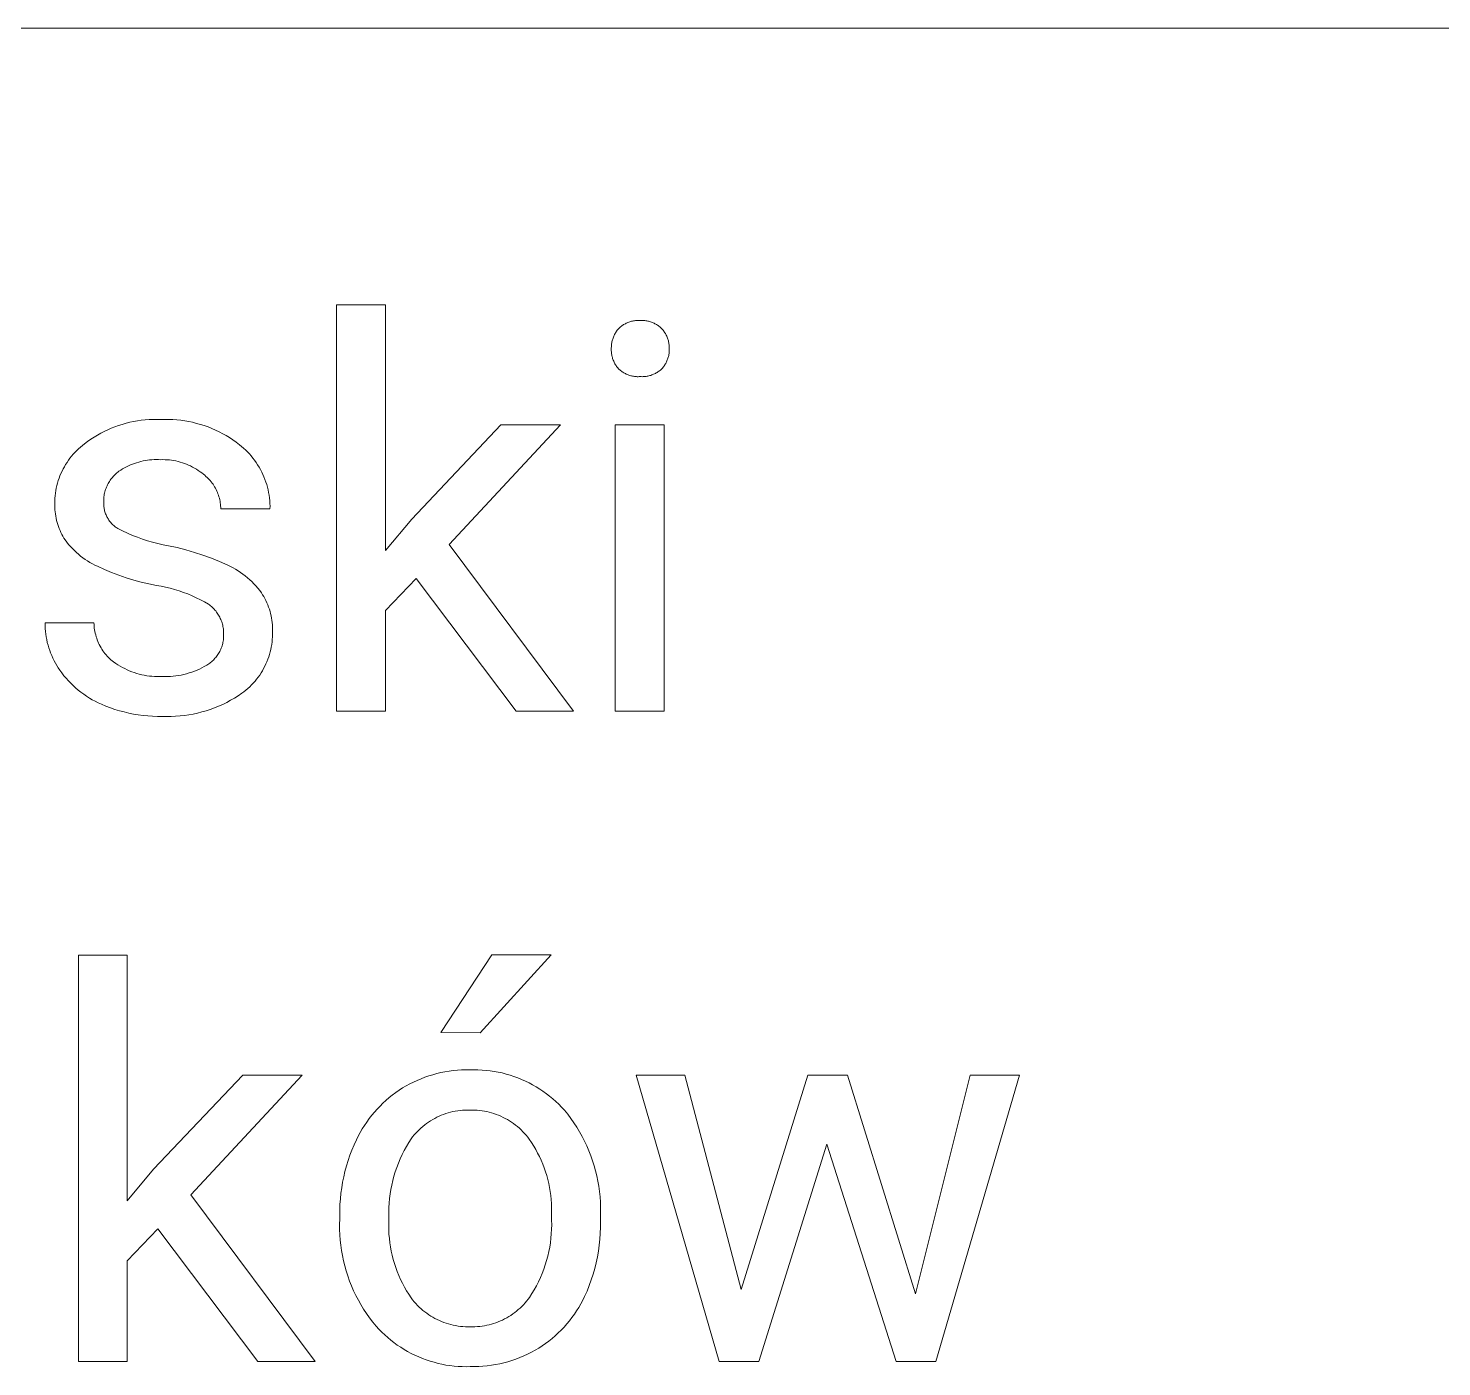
# Model space of a CAD drawing. Header units: millimetres. Extents: x -1246 to 2331, y -493 to 2006.
# Drawn here: x 1735.5 to 1859.8, y -210.7 to -93 of the extents above; entities that cross this region are included whole.
import ezdxf

# ---------------------------------------------------------------- set-up
doc = ezdxf.new("R2010")
doc.units = ezdxf.units.MM
doc.header["$MEASUREMENT"] = 0
doc.layers.add('Domyślny', color=7, linetype='Continuous', true_color=0x000000)

msp = doc.modelspace()

# ---------------------------------------------------------------- linework, layer by layer
at = {"layer": 'Domyślny', "color": 18, "lineweight": 15, "true_color": 0x000000}
for p, q in [((2327.49, -92.97), (979.01, -92.97)), ((1762.6, -153.02), (1762.6, -117.28)), ((1762.6, -117.28), (1766.9, -117.28)), ((1766.9, -117.28), (1766.9, -138.89)), ((1787.45, -119.34), (1787.51, -119.28)), ((1787.51, -119.28), (1787.57, -119.22)), ((1787.57, -119.22), (1787.64, -119.17)), ((1787.64, -119.17), (1787.7, -119.12)), ((1787.7, -119.12), (1787.77, -119.07)), ((1787.77, -119.07), (1787.84, -119.03)), ((1787.84, -119.03), (1787.92, -118.99)), ((1787.92, -118.99), (1787.99, -118.95)), ((1787.99, -118.95), (1788.07, -118.91)), ((1788.07, -118.91), (1788.14, -118.87)), ((1788.14, -118.87), (1788.22, -118.84)), ((1788.22, -118.84), (1788.3, -118.81)), ((1788.3, -118.81), (1788.38, -118.78)), ((1788.38, -118.78), (1788.46, -118.76)), ((1788.46, -118.76), (1788.54, -118.74)), ((1788.54, -118.74), (1788.62, -118.72)), ((1788.62, -118.72), (1788.7, -118.7)), ((1788.7, -118.7), (1788.79, -118.69)), ((1788.79, -118.69), (1788.87, -118.68)), ((1788.87, -118.68), (1788.95, -118.67)), ((1788.95, -118.67), (1789.04, -118.67)), ((1789.04, -118.67), (1789.12, -118.66)), ((1789.12, -118.66), (1789.21, -118.66)), ((1789.21, -118.66), (1789.29, -118.67)), ((1789.29, -118.67), (1789.38, -118.66)), ((1789.38, -118.66), (1789.46, -118.66)), ((1789.46, -118.66), (1789.54, -118.67)), ((1789.54, -118.67), (1789.63, -118.67)), ((1789.63, -118.67), (1789.71, -118.68)), ((1789.71, -118.68), (1789.79, -118.69)), ((1789.79, -118.69), (1789.88, -118.7)), ((1789.88, -118.7), (1789.96, -118.72)), ((1789.96, -118.72), (1790.04, -118.74)), ((1790.04, -118.74), (1790.12, -118.76)), ((1790.12, -118.76), (1790.2, -118.78)), ((1790.2, -118.78), (1790.28, -118.81)), ((1790.28, -118.81), (1790.36, -118.84)), ((1790.36, -118.84), (1790.44, -118.87)), ((1790.44, -118.87), (1790.52, -118.91)), ((1790.52, -118.91), (1790.59, -118.95)), ((1790.59, -118.95), (1790.66, -118.99)), ((1790.66, -118.99), (1790.74, -119.03)), ((1790.74, -119.03), (1790.81, -119.08)), ((1790.81, -119.08), (1790.88, -119.12)), ((1790.88, -119.12), (1790.94, -119.17)), ((1790.94, -119.17), (1791.01, -119.23)), ((1791.01, -119.23), (1791.07, -119.28)), ((1791.07, -119.28), (1791.14, -119.34)), ((1786.81, -120.55), (1786.83, -120.47)), ((1786.83, -120.47), (1786.85, -120.38)), ((1786.85, -120.38), (1786.88, -120.3)), ((1786.88, -120.3), (1786.91, -120.22)), ((1786.91, -120.22), (1786.94, -120.14)), ((1786.94, -120.14), (1786.97, -120.06)), ((1786.97, -120.06), (1787.01, -119.98)), ((1787.01, -119.98), (1787.04, -119.9)), ((1787.04, -119.9), (1787.09, -119.82)), ((1787.09, -119.82), (1787.13, -119.75)), ((1787.13, -119.75), (1787.18, -119.67)), ((1787.18, -119.67), (1787.22, -119.6)), ((1787.22, -119.6), (1787.28, -119.53)), ((1787.28, -119.53), (1787.33, -119.46)), ((1787.33, -119.46), (1787.39, -119.4)), ((1787.39, -119.4), (1787.45, -119.34)), ((1791.14, -119.34), (1791.2, -119.4)), ((1791.2, -119.4), (1791.25, -119.46)), ((1791.25, -119.46), (1791.31, -119.53)), ((1791.31, -119.53), (1791.36, -119.6)), ((1791.36, -119.6), (1791.41, -119.67)), ((1791.41, -119.67), (1791.46, -119.74)), ((1791.46, -119.74), (1791.51, -119.82)), ((1791.51, -119.82), (1791.55, -119.9)), ((1791.55, -119.9), (1791.59, -119.97)), ((1791.59, -119.97), (1791.63, -120.05)), ((1791.63, -120.05), (1791.66, -120.13)), ((1791.66, -120.13), (1791.69, -120.21)), ((1791.69, -120.21), (1791.72, -120.3)), ((1791.72, -120.3), (1791.75, -120.38)), ((1791.75, -120.38), (1791.77, -120.46)), ((1791.77, -120.46), (1791.79, -120.55)), ((1786.75, -121.07), (1786.76, -120.98)), ((1786.75, -121.16), (1786.75, -121.07)), ((1786.75, -121.24), (1786.75, -121.16)), ((1786.75, -121.33), (1786.75, -121.24)), ((1786.76, -121.42), (1786.75, -121.33)), ((1786.76, -120.9), (1786.77, -120.81)), ((1786.76, -120.98), (1786.76, -120.9)), ((1786.77, -121.5), (1786.76, -121.42)), ((1786.77, -120.81), (1786.78, -120.72)), ((1786.78, -121.59), (1786.77, -121.5)), ((1786.78, -120.72), (1786.79, -120.64)), ((1786.79, -121.68), (1786.78, -121.59)), ((1786.79, -120.64), (1786.81, -120.55)), ((1786.81, -121.76), (1786.79, -121.68)), ((1786.83, -121.85), (1786.81, -121.76)), ((1791.8, -121.74), (1791.78, -121.82)), ((1791.79, -120.55), (1791.81, -120.64)), ((1791.82, -121.66), (1791.8, -121.74)), ((1791.81, -120.64), (1791.82, -120.72)), ((1791.82, -120.72), (1791.84, -120.81)), ((1791.83, -121.57), (1791.82, -121.66)), ((1791.84, -121.49), (1791.83, -121.57)), ((1791.84, -120.81), (1791.84, -120.9)), ((1791.84, -120.9), (1791.85, -120.98)), ((1791.85, -121.41), (1791.84, -121.49)), ((1791.85, -120.98), (1791.85, -121.07)), ((1791.85, -121.07), (1791.85, -121.16)), ((1791.85, -121.16), (1791.85, -121.24)), ((1791.85, -121.24), (1791.85, -121.32)), ((1791.85, -121.32), (1791.85, -121.41)), ((1786.85, -121.93), (1786.83, -121.85)), ((1786.87, -122.01), (1786.85, -121.93)), ((1786.9, -122.09), (1786.87, -122.01)), ((1786.93, -122.17), (1786.9, -122.09)), ((1786.97, -122.25), (1786.93, -122.17)), ((1787, -122.33), (1786.97, -122.25)), ((1787.04, -122.41), (1787, -122.33)), ((1787.08, -122.49), (1787.04, -122.41)), ((1787.13, -122.56), (1787.08, -122.49)), ((1787.17, -122.63), (1787.13, -122.56)), ((1787.22, -122.71), (1787.17, -122.63)), ((1787.28, -122.78), (1787.22, -122.71)), ((1787.33, -122.84), (1787.28, -122.78)), ((1787.39, -122.91), (1787.33, -122.84)), ((1787.45, -122.97), (1787.39, -122.91)), ((1787.51, -123.02), (1787.45, -122.97)), ((1787.57, -123.07), (1787.51, -123.02)), ((1791.07, -123.03), (1791, -123.08)), ((1791.13, -122.97), (1791.07, -123.03)), ((1791.2, -122.91), (1791.13, -122.97)), ((1791.25, -122.85), (1791.2, -122.91)), ((1791.31, -122.78), (1791.25, -122.85)), ((1791.36, -122.72), (1791.31, -122.78)), ((1791.41, -122.65), (1791.36, -122.72)), ((1791.45, -122.58), (1791.41, -122.65)), ((1791.5, -122.51), (1791.45, -122.58)), ((1791.54, -122.44), (1791.5, -122.51)), ((1791.58, -122.36), (1791.54, -122.44)), ((1791.61, -122.29), (1791.58, -122.36)), ((1791.65, -122.21), (1791.61, -122.29)), ((1791.68, -122.14), (1791.65, -122.21)), ((1791.71, -122.06), (1791.68, -122.14)), ((1791.74, -121.98), (1791.71, -122.06)), ((1791.76, -121.9), (1791.74, -121.98)), ((1791.78, -121.82), (1791.76, -121.9)), ((1787.64, -123.12), (1787.57, -123.07)), ((1787.71, -123.17), (1787.64, -123.12)), ((1787.78, -123.22), (1787.71, -123.17)), ((1787.85, -123.26), (1787.78, -123.22)), ((1787.92, -123.3), (1787.85, -123.26)), ((1788, -123.34), (1787.92, -123.3)), ((1788.07, -123.38), (1788, -123.34)), ((1788.15, -123.41), (1788.07, -123.38)), ((1788.23, -123.44), (1788.15, -123.41)), ((1788.3, -123.47), (1788.23, -123.44)), ((1788.38, -123.5), (1788.3, -123.47)), ((1788.46, -123.52), (1788.38, -123.5)), ((1788.54, -123.54), (1788.46, -123.52)), ((1788.63, -123.56), (1788.54, -123.54)), ((1788.71, -123.57), (1788.63, -123.56)), ((1788.79, -123.59), (1788.71, -123.57)), ((1788.87, -123.6), (1788.79, -123.59)), ((1788.96, -123.6), (1788.87, -123.6)), ((1789.04, -123.61), (1788.96, -123.6)), ((1789.12, -123.61), (1789.04, -123.61)), ((1789.21, -123.6), (1789.12, -123.61)), ((1789.29, -123.6), (1789.21, -123.6)), ((1789.38, -123.6), (1789.29, -123.6)), ((1789.46, -123.61), (1789.38, -123.6)), ((1789.55, -123.6), (1789.46, -123.61)), ((1789.64, -123.6), (1789.55, -123.6)), ((1789.73, -123.59), (1789.64, -123.6)), ((1789.81, -123.58), (1789.73, -123.59)), ((1789.9, -123.57), (1789.81, -123.58)), ((1789.98, -123.55), (1789.9, -123.57)), ((1790.07, -123.53), (1789.98, -123.55)), ((1790.15, -123.51), (1790.07, -123.53)), ((1790.24, -123.49), (1790.15, -123.51)), ((1790.32, -123.46), (1790.24, -123.49)), ((1790.4, -123.43), (1790.32, -123.46)), ((1790.48, -123.39), (1790.4, -123.43)), ((1790.56, -123.36), (1790.48, -123.39)), ((1790.64, -123.32), (1790.56, -123.36)), ((1790.71, -123.27), (1790.64, -123.32)), ((1790.79, -123.23), (1790.71, -123.27)), ((1790.86, -123.18), (1790.79, -123.23)), ((1790.93, -123.13), (1790.86, -123.18)), ((1791, -123.08), (1790.93, -123.13)), ((1743.11, -128.02), (1743.43, -127.9)), ((1743.43, -127.9), (1743.76, -127.8)), ((1743.76, -127.8), (1744.09, -127.7)), ((1744.09, -127.7), (1744.42, -127.62)), ((1744.42, -127.62), (1744.75, -127.55)), ((1744.75, -127.55), (1745.09, -127.49)), ((1745.09, -127.49), (1745.43, -127.44)), ((1745.43, -127.44), (1745.77, -127.41)), ((1745.77, -127.41), (1746.11, -127.38)), ((1746.11, -127.38), (1746.45, -127.36)), ((1746.45, -127.36), (1746.79, -127.36)), ((1746.79, -127.36), (1747.13, -127.37)), ((1747.13, -127.37), (1747.49, -127.36)), ((1747.49, -127.36), (1747.84, -127.36)), ((1747.84, -127.36), (1748.19, -127.38)), ((1748.19, -127.38), (1748.55, -127.4)), ((1748.55, -127.4), (1748.9, -127.44)), ((1748.9, -127.44), (1749.25, -127.49)), ((1749.25, -127.49), (1749.6, -127.55)), ((1749.6, -127.55), (1749.94, -127.62)), ((1749.94, -127.62), (1750.29, -127.71)), ((1750.29, -127.71), (1750.63, -127.8)), ((1750.63, -127.8), (1750.97, -127.91)), ((1750.97, -127.91), (1751.3, -128.03)), ((1769.22, -136.13), (1777.05, -127.83)), ((1782.28, -127.83), (1772.49, -138.35)), ((1777.05, -127.83), (1782.28, -127.83)), ((1787.11, -153.01), (1787.11, -127.84)), ((1787.11, -127.84), (1791.41, -127.84)), ((1791.41, -127.84), (1791.41, -153.01)), ((1740.71, -129.31), (1740.99, -129.11)), ((1740.99, -129.11), (1741.28, -128.93)), ((1741.28, -128.93), (1741.57, -128.75)), ((1741.57, -128.75), (1741.87, -128.58)), ((1741.87, -128.58), (1742.17, -128.43)), ((1742.17, -128.43), (1742.48, -128.28)), ((1742.48, -128.28), (1742.79, -128.14)), ((1742.79, -128.14), (1743.11, -128.02)), ((1751.3, -128.03), (1751.63, -128.16)), ((1751.63, -128.16), (1751.95, -128.3)), ((1751.95, -128.3), (1752.27, -128.45)), ((1752.27, -128.45), (1752.59, -128.62)), ((1752.59, -128.62), (1752.89, -128.79)), ((1752.89, -128.79), (1753.2, -128.97)), ((1753.2, -128.97), (1753.49, -129.17)), ((1753.49, -129.17), (1753.78, -129.37)), ((1739.3, -130.6), (1739.45, -130.43)), ((1739.45, -130.43), (1739.6, -130.26)), ((1739.6, -130.26), (1739.76, -130.1)), ((1739.76, -130.1), (1739.92, -129.94)), ((1739.92, -129.94), (1740.09, -129.8)), ((1740.09, -129.8), (1740.26, -129.65)), ((1740.26, -129.65), (1740.44, -129.51)), ((1740.44, -129.51), (1740.71, -129.31)), ((1753.78, -129.37), (1754.06, -129.59)), ((1754.06, -129.59), (1754.25, -129.74)), ((1754.25, -129.74), (1754.43, -129.89)), ((1754.43, -129.89), (1754.61, -130.06)), ((1754.61, -130.06), (1754.78, -130.23)), ((1754.78, -130.23), (1754.94, -130.4)), ((1754.94, -130.4), (1755.1, -130.58)), ((1738.46, -131.92), (1738.56, -131.72)), ((1738.56, -131.72), (1738.67, -131.52)), ((1738.67, -131.52), (1738.78, -131.33)), ((1738.78, -131.33), (1738.9, -131.14)), ((1738.9, -131.14), (1739.03, -130.95)), ((1739.03, -130.95), (1739.16, -130.77)), ((1739.16, -130.77), (1739.3, -130.6)), ((1743.79, -131.72), (1743.62, -131.82)), ((1743.96, -131.62), (1743.79, -131.72)), ((1744.13, -131.53), (1743.96, -131.62)), ((1744.3, -131.45), (1744.13, -131.53)), ((1744.48, -131.37), (1744.3, -131.45)), ((1744.66, -131.29), (1744.48, -131.37)), ((1744.84, -131.23), (1744.66, -131.29)), ((1745.02, -131.17), (1744.84, -131.23)), ((1745.21, -131.11), (1745.02, -131.17)), ((1745.4, -131.06), (1745.21, -131.11)), ((1745.59, -131.02), (1745.4, -131.06)), ((1745.78, -130.98), (1745.59, -131.02)), ((1745.97, -130.95), (1745.78, -130.98)), ((1746.16, -130.93), (1745.97, -130.95)), ((1746.36, -130.91), (1746.16, -130.93)), ((1746.55, -130.9), (1746.36, -130.91)), ((1746.74, -130.9), (1746.55, -130.9)), ((1746.94, -130.9), (1746.74, -130.9)), ((1747.13, -130.91), (1746.94, -130.9)), ((1747.33, -130.9), (1747.13, -130.91)), ((1747.52, -130.91), (1747.33, -130.9)), ((1747.71, -130.92), (1747.52, -130.91)), ((1747.91, -130.93), (1747.71, -130.92)), ((1748.1, -130.96), (1747.91, -130.93)), ((1748.29, -130.99), (1748.1, -130.96)), ((1748.48, -131.02), (1748.29, -130.99)), ((1748.67, -131.07), (1748.48, -131.02)), ((1748.86, -131.12), (1748.67, -131.07)), ((1749.05, -131.17), (1748.86, -131.12)), ((1749.23, -131.24), (1749.05, -131.17)), ((1749.41, -131.31), (1749.23, -131.24)), ((1749.59, -131.38), (1749.41, -131.31)), ((1749.77, -131.46), (1749.59, -131.38)), ((1749.94, -131.55), (1749.77, -131.46)), ((1750.11, -131.64), (1749.94, -131.55)), ((1750.28, -131.74), (1750.11, -131.64)), ((1755.1, -130.58), (1755.25, -130.77)), ((1755.25, -130.77), (1755.39, -130.96)), ((1755.39, -130.96), (1755.53, -131.16)), ((1755.53, -131.16), (1755.66, -131.36)), ((1755.66, -131.36), (1755.79, -131.56)), ((1755.79, -131.56), (1755.91, -131.77)), ((1738.01, -133.19), (1738.07, -132.97)), ((1738.07, -132.97), (1738.13, -132.75)), ((1738.13, -132.75), (1738.2, -132.54)), ((1738.2, -132.54), (1738.28, -132.33)), ((1738.28, -132.33), (1738.37, -132.12)), ((1738.37, -132.12), (1738.46, -131.92)), ((1742.57, -132.91), (1742.52, -133.01)), ((1742.63, -132.82), (1742.57, -132.91)), ((1742.69, -132.72), (1742.63, -132.82)), ((1742.75, -132.63), (1742.69, -132.72)), ((1742.82, -132.55), (1742.75, -132.63)), ((1742.89, -132.46), (1742.82, -132.55)), ((1742.97, -132.38), (1742.89, -132.46)), ((1743.04, -132.3), (1742.97, -132.38)), ((1743.12, -132.22), (1743.04, -132.3)), ((1743.2, -132.14), (1743.12, -132.22)), ((1743.29, -132.07), (1743.2, -132.14)), ((1743.37, -132), (1743.29, -132.07)), ((1743.46, -131.93), (1743.37, -132)), ((1743.62, -131.82), (1743.46, -131.93)), ((1750.44, -131.85), (1750.28, -131.74)), ((1750.6, -131.96), (1750.44, -131.85)), ((1750.76, -132.07), (1750.6, -131.96)), ((1750.91, -132.19), (1750.76, -132.07)), ((1751.01, -132.28), (1750.91, -132.19)), ((1751.12, -132.37), (1751.01, -132.28)), ((1751.22, -132.46), (1751.12, -132.37)), ((1751.31, -132.55), (1751.22, -132.46)), ((1751.4, -132.65), (1751.31, -132.55)), ((1751.49, -132.75), (1751.4, -132.65)), ((1751.58, -132.86), (1751.49, -132.75)), ((1751.66, -132.96), (1751.58, -132.86)), ((1751.74, -133.07), (1751.66, -132.96)), ((1755.91, -131.77), (1756.02, -131.99)), ((1756.02, -131.99), (1756.12, -132.2)), ((1756.12, -132.2), (1756.22, -132.42)), ((1756.22, -132.42), (1756.3, -132.65)), ((1756.3, -132.65), (1756.38, -132.87)), ((1756.38, -132.87), (1756.46, -133.1)), ((1737.84, -134.3), (1737.86, -134.07)), ((1737.86, -134.07), (1737.89, -133.85)), ((1737.89, -133.85), (1737.92, -133.63)), ((1737.92, -133.63), (1737.96, -133.41)), ((1737.96, -133.41), (1738.01, -133.19)), ((1742.15, -134.17), (1742.14, -134.28)), ((1742.16, -134.06), (1742.15, -134.17)), ((1742.18, -133.95), (1742.16, -134.06)), ((1742.21, -133.84), (1742.18, -133.95)), ((1742.23, -133.73), (1742.21, -133.84)), ((1742.26, -133.62), (1742.23, -133.73)), ((1742.29, -133.52), (1742.26, -133.62)), ((1742.33, -133.41), (1742.29, -133.52)), ((1742.37, -133.31), (1742.33, -133.41)), ((1742.42, -133.21), (1742.37, -133.31)), ((1742.46, -133.11), (1742.42, -133.21)), ((1742.52, -133.01), (1742.46, -133.11)), ((1751.81, -133.19), (1751.74, -133.07)), ((1751.88, -133.3), (1751.81, -133.19)), ((1751.95, -133.42), (1751.88, -133.3)), ((1752.01, -133.54), (1751.95, -133.42)), ((1752.07, -133.66), (1752.01, -133.54)), ((1752.13, -133.79), (1752.07, -133.66)), ((1752.17, -133.91), (1752.13, -133.79)), ((1752.22, -134.04), (1752.17, -133.91)), ((1752.26, -134.17), (1752.22, -134.04)), ((1752.3, -134.3), (1752.26, -134.17)), ((1756.46, -133.1), (1756.52, -133.33)), ((1756.52, -133.33), (1756.58, -133.57)), ((1756.58, -133.57), (1756.62, -133.8)), ((1756.62, -133.8), (1756.67, -134.04)), ((1756.67, -134.04), (1756.7, -134.27)), ((1737.83, -134.52), (1737.84, -134.3)), ((1737.83, -134.74), (1737.83, -134.52)), ((1737.83, -134.93), (1737.83, -134.74)), ((1737.83, -135.12), (1737.83, -134.93)), ((1737.84, -135.31), (1737.83, -135.12)), ((1737.86, -135.5), (1737.84, -135.31)), ((1742.14, -134.28), (1742.13, -134.39)), ((1742.13, -134.39), (1742.13, -134.5)), ((1742.13, -134.5), (1742.13, -134.61)), ((1742.13, -134.61), (1742.13, -134.7)), ((1742.13, -134.7), (1742.13, -134.79)), ((1742.13, -134.79), (1742.13, -134.88)), ((1742.13, -134.88), (1742.13, -134.97)), ((1742.13, -134.97), (1742.14, -135.06)), ((1742.14, -135.06), (1742.16, -135.15)), ((1742.16, -135.15), (1742.17, -135.24)), ((1742.17, -135.24), (1742.19, -135.33)), ((1742.19, -135.33), (1742.21, -135.41)), ((1742.21, -135.41), (1742.24, -135.5)), ((1752.33, -134.43), (1752.3, -134.3)), ((1752.36, -134.56), (1752.33, -134.43)), ((1752.38, -134.69), (1752.36, -134.56)), ((1752.4, -134.83), (1752.38, -134.69)), ((1752.41, -134.96), (1752.4, -134.83)), ((1752.42, -135.1), (1752.41, -134.96)), ((1752.42, -135.23), (1752.42, -135.1)), ((1756.74, -135.23), (1752.42, -135.23)), ((1756.7, -134.27), (1756.72, -134.51)), ((1756.72, -134.51), (1756.74, -134.75)), ((1756.74, -134.75), (1756.75, -134.99)), ((1756.75, -134.99), (1756.74, -135.23)), ((1737.88, -135.68), (1737.86, -135.5)), ((1737.91, -135.87), (1737.88, -135.68)), ((1737.94, -136.06), (1737.91, -135.87)), ((1737.99, -136.24), (1737.94, -136.06)), ((1738.03, -136.42), (1737.99, -136.24)), ((1738.09, -136.6), (1738.03, -136.42)), ((1738.15, -136.78), (1738.09, -136.6)), ((1742.24, -135.5), (1742.26, -135.59)), ((1742.26, -135.59), (1742.29, -135.67)), ((1742.29, -135.67), (1742.33, -135.75)), ((1742.33, -135.75), (1742.36, -135.84)), ((1742.36, -135.84), (1742.4, -135.92)), ((1742.4, -135.92), (1742.45, -136)), ((1742.45, -136), (1742.49, -136.07)), ((1742.49, -136.07), (1742.54, -136.15)), ((1742.54, -136.15), (1742.59, -136.23)), ((1742.59, -136.23), (1742.64, -136.3)), ((1742.64, -136.3), (1742.7, -136.37)), ((1742.7, -136.37), (1742.75, -136.44)), ((1742.75, -136.44), (1742.81, -136.51)), ((1742.81, -136.51), (1742.87, -136.57)), ((1742.87, -136.57), (1742.94, -136.63)), ((1742.94, -136.63), (1743.01, -136.69)), ((1743.01, -136.69), (1743.07, -136.75)), ((1766.9, -138.89), (1769.22, -136.13)), ((1738.22, -136.96), (1738.15, -136.78)), ((1738.29, -137.13), (1738.22, -136.96)), ((1738.37, -137.3), (1738.29, -137.13)), ((1738.45, -137.47), (1738.37, -137.3)), ((1738.54, -137.64), (1738.45, -137.47)), ((1738.63, -137.8), (1738.54, -137.64)), ((1738.73, -137.96), (1738.63, -137.8)), ((1743.07, -136.75), (1743.14, -136.81)), ((1743.14, -136.81), (1743.22, -136.86)), ((1743.22, -136.86), (1743.29, -136.91)), ((1743.29, -136.91), (1743.37, -136.96)), ((1743.37, -136.96), (1743.79, -137.17)), ((1743.79, -137.17), (1744.21, -137.37)), ((1744.21, -137.37), (1744.65, -137.56)), ((1744.65, -137.56), (1745.09, -137.73)), ((1745.09, -137.73), (1745.53, -137.89)), ((1745.53, -137.89), (1745.98, -138.04)), ((1738.88, -138.16), (1738.73, -137.96)), ((1739.04, -138.35), (1738.88, -138.16)), ((1739.2, -138.53), (1739.04, -138.35)), ((1739.37, -138.71), (1739.2, -138.53)), ((1739.55, -138.89), (1739.37, -138.71)), ((1739.73, -139.06), (1739.55, -138.89)), ((1739.91, -139.22), (1739.73, -139.06)), ((1745.98, -138.04), (1746.43, -138.17)), ((1746.43, -138.17), (1746.89, -138.28)), ((1746.89, -138.28), (1747.35, -138.39)), ((1747.35, -138.39), (1747.81, -138.47)), ((1747.81, -138.47), (1748.58, -138.64)), ((1748.58, -138.64), (1749.34, -138.84)), ((1749.34, -138.84), (1750.1, -139.06)), ((1750.1, -139.06), (1750.85, -139.3)), ((1772.49, -138.35), (1783.43, -153.02)), ((1740.1, -139.38), (1739.91, -139.22)), ((1740.3, -139.53), (1740.1, -139.38)), ((1740.5, -139.67), (1740.3, -139.53)), ((1740.7, -139.81), (1740.5, -139.67)), ((1740.91, -139.94), (1740.7, -139.81)), ((1741.13, -140.06), (1740.91, -139.94)), ((1741.35, -140.17), (1741.13, -140.06)), ((1741.57, -140.28), (1741.35, -140.17)), ((1742.19, -140.56), (1741.57, -140.28)), ((1750.85, -139.3), (1751.59, -139.57)), ((1751.59, -139.57), (1752.32, -139.87)), ((1752.32, -139.87), (1753.04, -140.19)), ((1753.04, -140.19), (1753.27, -140.3)), ((1753.27, -140.3), (1753.5, -140.42)), ((1753.5, -140.42), (1753.72, -140.54)), ((1742.82, -140.83), (1742.19, -140.56)), ((1743.46, -141.07), (1742.82, -140.83)), ((1744.11, -141.29), (1743.46, -141.07)), ((1744.77, -141.49), (1744.11, -141.29)), ((1745.43, -141.67), (1744.77, -141.49)), ((1746.09, -141.83), (1745.43, -141.67)), ((1753.72, -140.54), (1753.94, -140.68)), ((1753.94, -140.68), (1754.16, -140.82)), ((1754.16, -140.82), (1754.37, -140.97)), ((1754.37, -140.97), (1754.57, -141.12)), ((1754.57, -141.12), (1754.77, -141.29)), ((1754.77, -141.29), (1754.97, -141.46)), ((1754.97, -141.46), (1755.15, -141.63)), ((1755.15, -141.63), (1755.34, -141.82)), ((1769.61, -141.36), (1766.9, -144.17)), ((1778.38, -153.02), (1769.61, -141.36)), ((1746.76, -141.96), (1746.09, -141.83)), ((1747.17, -142.03), (1746.76, -141.96)), ((1747.57, -142.11), (1747.17, -142.03)), ((1747.96, -142.21), (1747.57, -142.11)), ((1748.36, -142.31), (1747.96, -142.21)), ((1748.75, -142.43), (1748.36, -142.31)), ((1749.14, -142.57), (1748.75, -142.43)), ((1749.52, -142.71), (1749.14, -142.57)), ((1749.9, -142.87), (1749.52, -142.71)), ((1750.27, -143.04), (1749.9, -142.87)), ((1755.34, -141.82), (1755.51, -142)), ((1755.51, -142), (1755.68, -142.2)), ((1755.68, -142.2), (1755.84, -142.4)), ((1755.84, -142.4), (1755.99, -142.61)), ((1755.99, -142.61), (1756.1, -142.78)), ((1756.1, -142.78), (1756.21, -142.95)), ((1750.63, -143.22), (1750.27, -143.04)), ((1750.99, -143.41), (1750.63, -143.22)), ((1751.35, -143.62), (1750.99, -143.41)), ((1751.44, -143.68), (1751.35, -143.62)), ((1751.52, -143.75), (1751.44, -143.68)), ((1751.6, -143.82), (1751.52, -143.75)), ((1751.68, -143.89), (1751.6, -143.82)), ((1751.76, -143.97), (1751.68, -143.89)), ((1751.84, -144.05), (1751.76, -143.97)), ((1751.91, -144.13), (1751.84, -144.05)), ((1751.98, -144.21), (1751.91, -144.13)), ((1756.21, -142.95), (1756.3, -143.12)), ((1756.3, -143.12), (1756.39, -143.3)), ((1756.39, -143.3), (1756.48, -143.49)), ((1756.48, -143.49), (1756.56, -143.67)), ((1756.56, -143.67), (1756.63, -143.86)), ((1756.63, -143.86), (1756.69, -144.05)), ((1756.69, -144.05), (1756.75, -144.24)), ((1736.97, -145.51), (1736.97, -145.26)), ((1736.97, -145.26), (1741.27, -145.26)), ((1741.27, -145.26), (1741.28, -145.41)), ((1752.04, -144.3), (1751.98, -144.21)), ((1752.11, -144.39), (1752.04, -144.3)), ((1752.17, -144.48), (1752.11, -144.39)), ((1752.22, -144.57), (1752.17, -144.48)), ((1752.28, -144.66), (1752.22, -144.57)), ((1752.33, -144.76), (1752.28, -144.66)), ((1752.38, -144.86), (1752.33, -144.76)), ((1752.42, -144.96), (1752.38, -144.86)), ((1752.46, -145.06), (1752.42, -144.96)), ((1752.5, -145.16), (1752.46, -145.06)), ((1752.53, -145.26), (1752.5, -145.16)), ((1752.56, -145.37), (1752.53, -145.26)), ((1752.59, -145.47), (1752.56, -145.37)), ((1756.75, -144.24), (1756.8, -144.44)), ((1756.8, -144.44), (1756.85, -144.64)), ((1756.85, -144.64), (1756.89, -144.83)), ((1756.89, -144.83), (1756.92, -145.03)), ((1756.92, -145.03), (1756.94, -145.23)), ((1756.94, -145.23), (1756.96, -145.43)), ((1766.9, -144.17), (1766.9, -153.02)), ((1736.99, -145.75), (1736.97, -145.51)), ((1737.01, -146), (1736.99, -145.75)), ((1737.04, -146.24), (1737.01, -146)), ((1737.07, -146.49), (1737.04, -146.24)), ((1737.12, -146.73), (1737.07, -146.49)), ((1741.28, -145.41), (1741.29, -145.57)), ((1741.29, -145.57), (1741.3, -145.72)), ((1741.3, -145.72), (1741.32, -145.87)), ((1741.32, -145.87), (1741.35, -146.02)), ((1741.35, -146.02), (1741.38, -146.17)), ((1741.38, -146.17), (1741.42, -146.32)), ((1741.42, -146.32), (1741.46, -146.47)), ((1741.46, -146.47), (1741.51, -146.61)), ((1741.51, -146.61), (1741.56, -146.76)), ((1752.61, -145.58), (1752.59, -145.47)), ((1752.63, -145.69), (1752.61, -145.58)), ((1752.65, -145.79), (1752.63, -145.69)), ((1752.66, -145.9), (1752.65, -145.79)), ((1752.67, -146.01), (1752.66, -145.9)), ((1752.66, -146.65), (1752.67, -146.55)), ((1752.67, -146.12), (1752.67, -146.01)), ((1752.67, -146.23), (1752.67, -146.12)), ((1752.67, -146.33), (1752.67, -146.23)), ((1752.67, -146.44), (1752.67, -146.33)), ((1752.67, -146.55), (1752.67, -146.44)), ((1756.97, -146.49), (1756.95, -146.71)), ((1756.96, -145.43), (1756.97, -145.63)), ((1756.97, -145.63), (1756.97, -145.84)), ((1756.97, -145.84), (1756.97, -146.04)), ((1756.97, -146.04), (1756.97, -146.26)), ((1756.97, -146.26), (1756.97, -146.49)), ((1737.17, -146.97), (1737.12, -146.73)), ((1737.23, -147.2), (1737.17, -146.97)), ((1737.3, -147.44), (1737.23, -147.2)), ((1737.38, -147.67), (1737.3, -147.44)), ((1737.46, -147.9), (1737.38, -147.67)), ((1741.56, -146.76), (1741.62, -146.9)), ((1741.62, -146.9), (1741.68, -147.04)), ((1741.68, -147.04), (1741.74, -147.17)), ((1741.74, -147.17), (1741.81, -147.31)), ((1741.81, -147.31), (1741.89, -147.44)), ((1741.89, -147.44), (1741.97, -147.57)), ((1741.97, -147.57), (1742.06, -147.7)), ((1742.06, -147.7), (1742.14, -147.82)), ((1742.14, -147.82), (1742.24, -147.94)), ((1752.23, -147.95), (1752.28, -147.86)), ((1752.28, -147.86), (1752.33, -147.76)), ((1752.33, -147.76), (1752.38, -147.67)), ((1752.38, -147.67), (1752.42, -147.57)), ((1752.42, -147.57), (1752.46, -147.47)), ((1752.46, -147.47), (1752.5, -147.37)), ((1752.5, -147.37), (1752.53, -147.27)), ((1752.53, -147.27), (1752.56, -147.17)), ((1752.56, -147.17), (1752.59, -147.07)), ((1752.59, -147.07), (1752.61, -146.97)), ((1752.61, -146.97), (1752.63, -146.86)), ((1752.63, -146.86), (1752.65, -146.76)), ((1752.65, -146.76), (1752.66, -146.65)), ((1756.76, -147.81), (1756.7, -148.03)), ((1756.82, -147.6), (1756.76, -147.81)), ((1756.86, -147.38), (1756.82, -147.6)), ((1756.9, -147.16), (1756.86, -147.38)), ((1756.93, -146.93), (1756.9, -147.16)), ((1756.95, -146.71), (1756.93, -146.93)), ((1737.56, -148.13), (1737.46, -147.9)), ((1737.66, -148.36), (1737.56, -148.13)), ((1737.76, -148.58), (1737.66, -148.36)), ((1737.88, -148.79), (1737.76, -148.58)), ((1738, -149.01), (1737.88, -148.79)), ((1738.13, -149.22), (1738, -149.01)), ((1742.24, -147.94), (1742.33, -148.06)), ((1742.33, -148.06), (1742.44, -148.18)), ((1742.44, -148.18), (1742.54, -148.29)), ((1742.54, -148.29), (1742.65, -148.4)), ((1742.65, -148.4), (1742.76, -148.5)), ((1742.76, -148.5), (1742.88, -148.6)), ((1742.88, -148.6), (1743, -148.69)), ((1743, -148.69), (1743.18, -148.82)), ((1743.18, -148.82), (1743.38, -148.95)), ((1743.38, -148.95), (1743.57, -149.07)), ((1743.57, -149.07), (1743.77, -149.18)), ((1750.76, -149.21), (1750.97, -149.1)), ((1750.97, -149.1), (1751.18, -148.98)), ((1751.18, -148.98), (1751.27, -148.92)), ((1751.27, -148.92), (1751.36, -148.86)), ((1751.36, -148.86), (1751.45, -148.8)), ((1751.45, -148.8), (1751.53, -148.74)), ((1751.53, -148.74), (1751.61, -148.67)), ((1751.61, -148.67), (1751.69, -148.6)), ((1751.69, -148.6), (1751.77, -148.53)), ((1751.77, -148.53), (1751.84, -148.45)), ((1751.84, -148.45), (1751.91, -148.37)), ((1751.91, -148.37), (1751.98, -148.29)), ((1751.98, -148.29), (1752.05, -148.21)), ((1752.05, -148.21), (1752.11, -148.12)), ((1752.11, -148.12), (1752.17, -148.04)), ((1752.17, -148.04), (1752.23, -147.95)), ((1756.29, -149.07), (1756.19, -149.27)), ((1756.39, -148.87), (1756.29, -149.07)), ((1756.48, -148.67), (1756.39, -148.87)), ((1756.56, -148.46), (1756.48, -148.67)), ((1756.64, -148.24), (1756.56, -148.46)), ((1756.7, -148.03), (1756.64, -148.24)), ((1738.27, -149.42), (1738.13, -149.22)), ((1738.45, -149.66), (1738.27, -149.42)), ((1738.63, -149.9), (1738.45, -149.66)), ((1738.82, -150.13), (1738.63, -149.9)), ((1739.02, -150.35), (1738.82, -150.13)), ((1739.23, -150.56), (1739.02, -150.35)), ((1743.77, -149.18), (1743.97, -149.28)), ((1743.97, -149.28), (1744.18, -149.38)), ((1744.18, -149.38), (1744.38, -149.47)), ((1744.38, -149.47), (1744.6, -149.55)), ((1744.6, -149.55), (1744.81, -149.63)), ((1744.81, -149.63), (1745.03, -149.7)), ((1745.03, -149.7), (1745.25, -149.76)), ((1745.25, -149.76), (1745.47, -149.81)), ((1745.47, -149.81), (1745.69, -149.86)), ((1745.69, -149.86), (1745.91, -149.9)), ((1745.91, -149.9), (1746.14, -149.93)), ((1746.14, -149.93), (1746.37, -149.95)), ((1746.37, -149.95), (1746.59, -149.97)), ((1746.59, -149.97), (1746.82, -149.97)), ((1746.82, -149.97), (1747.05, -149.97)), ((1747.05, -149.97), (1747.27, -149.97)), ((1747.27, -149.97), (1747.52, -149.97)), ((1747.52, -149.97), (1747.76, -149.97)), ((1747.76, -149.97), (1748, -149.96)), ((1748, -149.96), (1748.24, -149.94)), ((1748.24, -149.94), (1748.47, -149.92)), ((1748.47, -149.92), (1748.71, -149.88)), ((1748.71, -149.88), (1748.95, -149.84)), ((1748.95, -149.84), (1749.18, -149.79)), ((1749.18, -149.79), (1749.42, -149.73)), ((1749.42, -149.73), (1749.65, -149.66)), ((1749.65, -149.66), (1749.88, -149.59)), ((1749.88, -149.59), (1750.1, -149.51)), ((1750.1, -149.51), (1750.33, -149.42)), ((1750.33, -149.42), (1750.55, -149.32)), ((1750.55, -149.32), (1750.76, -149.21)), ((1755.57, -150.21), (1755.43, -150.38)), ((1755.71, -150.03), (1755.57, -150.21)), ((1755.84, -149.85), (1755.71, -150.03)), ((1755.96, -149.66), (1755.84, -149.85)), ((1756.08, -149.47), (1755.96, -149.66)), ((1756.19, -149.27), (1756.08, -149.47)), ((1739.44, -150.77), (1739.23, -150.56)), ((1739.66, -150.97), (1739.44, -150.77)), ((1739.89, -151.17), (1739.66, -150.97)), ((1740.13, -151.35), (1739.89, -151.17)), ((1740.37, -151.53), (1740.13, -151.35)), ((1740.61, -151.7), (1740.37, -151.53)), ((1754.28, -151.44), (1753.95, -151.66)), ((1754.46, -151.31), (1754.28, -151.44)), ((1754.63, -151.17), (1754.46, -151.31)), ((1754.8, -151.02), (1754.63, -151.17)), ((1754.97, -150.87), (1754.8, -151.02)), ((1755.13, -150.71), (1754.97, -150.87)), ((1755.28, -150.55), (1755.13, -150.71)), ((1755.43, -150.38), (1755.28, -150.55)), ((1740.87, -151.86), (1740.61, -151.7)), ((1741.12, -152.01), (1740.87, -151.86)), ((1741.39, -152.15), (1741.12, -152.01)), ((1741.65, -152.28), (1741.39, -152.15)), ((1741.93, -152.41), (1741.65, -152.28)), ((1742.32, -152.57), (1741.93, -152.41)), ((1742.71, -152.72), (1742.32, -152.57)), ((1743.11, -152.86), (1742.71, -152.72)), ((1751.87, -152.72), (1751.5, -152.86)), ((1752.23, -152.58), (1751.87, -152.72)), ((1752.59, -152.42), (1752.23, -152.58)), ((1752.94, -152.25), (1752.59, -152.42)), ((1753.28, -152.06), (1752.94, -152.25)), ((1753.62, -151.87), (1753.28, -152.06)), ((1753.95, -151.66), (1753.62, -151.87)), ((1743.52, -152.98), (1743.11, -152.86)), ((1743.92, -153.09), (1743.52, -152.98)), ((1744.34, -153.19), (1743.92, -153.09)), ((1744.75, -153.27), (1744.34, -153.19)), ((1745.17, -153.34), (1744.75, -153.27)), ((1745.59, -153.4), (1745.17, -153.34)), ((1746.01, -153.44), (1745.59, -153.4)), ((1746.43, -153.47), (1746.01, -153.44)), ((1746.85, -153.48), (1746.43, -153.47)), ((1747.27, -153.48), (1746.85, -153.48)), ((1747.67, -153.49), (1747.27, -153.48)), ((1748.06, -153.49), (1747.67, -153.49)), ((1748.45, -153.47), (1748.06, -153.49)), ((1748.84, -153.44), (1748.45, -153.47)), ((1749.22, -153.4), (1748.84, -153.44)), ((1749.61, -153.34), (1749.22, -153.4)), ((1750, -153.27), (1749.61, -153.34)), ((1750.38, -153.19), (1750, -153.27)), ((1750.76, -153.09), (1750.38, -153.19)), ((1751.13, -152.98), (1750.76, -153.09)), ((1751.5, -152.86), (1751.13, -152.98)), ((1766.9, -153.02), (1762.6, -153.02)), ((1783.43, -153.02), (1778.38, -153.02)), ((1791.41, -153.01), (1787.11, -153.01)), ((1739.9, -210.19), (1739.9, -174.46)), ((1739.9, -174.46), (1744.2, -174.46)), ((1744.2, -174.46), (1744.2, -196.07)), ((1771.77, -181.28), (1776.26, -174.45)), ((1781.47, -174.45), (1775.24, -181.29)), ((1776.26, -174.45), (1781.47, -174.45)), ((1775.24, -181.29), (1771.77, -181.28)), ((1746.51, -193.3), (1754.35, -185.01)), ((1759.58, -185.01), (1749.78, -195.53)), ((1754.35, -185.01), (1759.58, -185.01)), ((1770.37, -185.21), (1770.72, -185.09)), ((1770.72, -185.09), (1771.07, -184.98)), ((1771.07, -184.98), (1771.42, -184.89)), ((1771.42, -184.89), (1771.77, -184.8)), ((1771.77, -184.8), (1772.13, -184.73)), ((1772.13, -184.73), (1772.49, -184.67)), ((1772.49, -184.67), (1772.85, -184.62)), ((1772.85, -184.62), (1773.22, -184.59)), ((1773.22, -184.59), (1773.58, -184.56)), ((1773.58, -184.56), (1773.94, -184.55)), ((1773.94, -184.55), (1774.31, -184.55)), ((1774.31, -184.55), (1774.67, -184.54)), ((1774.67, -184.54), (1775.03, -184.55)), ((1775.03, -184.55), (1775.39, -184.57)), ((1775.39, -184.57), (1775.75, -184.6)), ((1775.75, -184.6), (1776.1, -184.64)), ((1776.1, -184.64), (1776.46, -184.69)), ((1776.46, -184.69), (1776.81, -184.76)), ((1776.81, -184.76), (1777.16, -184.83)), ((1777.16, -184.83), (1777.51, -184.92)), ((1777.51, -184.92), (1777.86, -185.02)), ((1777.86, -185.02), (1778.2, -185.14)), ((1778.2, -185.14), (1778.54, -185.26)), ((1796.25, -210.19), (1788.94, -185.02)), ((1788.94, -185.02), (1793.23, -185.02)), ((1793.23, -185.02), (1798.18, -203.86)), ((1798.18, -203.86), (1804.04, -185.02)), ((1804.04, -185.02), (1807.51, -185.02)), ((1807.51, -185.02), (1813.49, -204.25)), ((1813.49, -204.25), (1818.32, -185.02)), ((1822.64, -185.02), (1815.3, -210.19)), ((1818.32, -185.02), (1822.64, -185.02)), ((1767.8, -186.55), (1768.1, -186.35)), ((1768.1, -186.35), (1768.4, -186.15)), ((1768.4, -186.15), (1768.72, -185.96)), ((1768.72, -185.96), (1769.04, -185.79)), ((1769.04, -185.79), (1769.36, -185.63)), ((1769.36, -185.63), (1769.69, -185.48)), ((1769.69, -185.48), (1770.03, -185.34)), ((1770.03, -185.34), (1770.37, -185.21)), ((1778.54, -185.26), (1778.87, -185.4)), ((1778.87, -185.4), (1779.2, -185.54)), ((1779.2, -185.54), (1779.52, -185.7)), ((1779.52, -185.7), (1779.84, -185.87)), ((1779.84, -185.87), (1780.15, -186.05)), ((1780.15, -186.05), (1780.46, -186.24)), ((1780.46, -186.24), (1780.75, -186.44)), ((1766.42, -187.74), (1766.68, -187.48)), ((1766.68, -187.48), (1766.94, -187.24)), ((1766.94, -187.24), (1767.22, -187)), ((1767.22, -187), (1767.5, -186.77)), ((1767.5, -186.77), (1767.8, -186.55)), ((1780.75, -186.44), (1781.05, -186.65)), ((1781.05, -186.65), (1781.33, -186.87)), ((1781.33, -186.87), (1781.61, -187.1)), ((1781.61, -187.1), (1781.88, -187.33)), ((1781.88, -187.33), (1782.14, -187.58)), ((1782.14, -187.58), (1782.39, -187.84)), ((1765.26, -189.14), (1765.47, -188.84)), ((1765.47, -188.84), (1765.69, -188.55)), ((1765.69, -188.55), (1765.93, -188.27)), ((1765.93, -188.27), (1766.17, -188)), ((1766.17, -188), (1766.42, -187.74)), ((1771.24, -188.82), (1771.05, -188.92)), ((1771.43, -188.72), (1771.24, -188.82)), ((1771.62, -188.63), (1771.43, -188.72)), ((1771.81, -188.55), (1771.62, -188.63)), ((1772.01, -188.47), (1771.81, -188.55)), ((1772.21, -188.4), (1772.01, -188.47)), ((1772.42, -188.34), (1772.21, -188.4)), ((1772.62, -188.28), (1772.42, -188.34)), ((1772.83, -188.23), (1772.62, -188.28)), ((1773.04, -188.19), (1772.83, -188.23)), ((1773.25, -188.15), (1773.04, -188.19)), ((1773.46, -188.13), (1773.25, -188.15)), ((1773.67, -188.11), (1773.46, -188.13)), ((1773.88, -188.09), (1773.67, -188.11)), ((1774.1, -188.09), (1773.88, -188.09)), ((1774.31, -188.09), (1774.1, -188.09)), ((1774.53, -188.09), (1774.31, -188.09)), ((1774.74, -188.09), (1774.53, -188.09)), ((1774.96, -188.11), (1774.74, -188.09)), ((1775.17, -188.13), (1774.96, -188.11)), ((1775.39, -188.15), (1775.17, -188.13)), ((1775.6, -188.19), (1775.39, -188.15)), ((1775.81, -188.23), (1775.6, -188.19)), ((1776.02, -188.28), (1775.81, -188.23)), ((1776.23, -188.34), (1776.02, -188.28)), ((1776.44, -188.4), (1776.23, -188.34)), ((1776.64, -188.47), (1776.44, -188.4)), ((1776.84, -188.55), (1776.64, -188.47)), ((1777.04, -188.63), (1776.84, -188.55)), ((1777.24, -188.73), (1777.04, -188.63)), ((1777.43, -188.82), (1777.24, -188.73)), ((1777.62, -188.93), (1777.43, -188.82)), ((1782.39, -187.84), (1782.64, -188.1)), ((1782.64, -188.1), (1782.93, -188.46)), ((1782.93, -188.46), (1783.21, -188.83)), ((1783.21, -188.83), (1783.47, -189.22)), ((1764.51, -190.38), (1764.68, -190.06)), ((1764.68, -190.06), (1764.86, -189.75)), ((1764.86, -189.75), (1765.06, -189.44)), ((1765.06, -189.44), (1765.26, -189.14)), ((1769.57, -190.12), (1769.43, -190.28)), ((1769.71, -189.97), (1769.57, -190.12)), ((1769.86, -189.82), (1769.71, -189.97)), ((1770.02, -189.67), (1769.86, -189.82)), ((1770.18, -189.53), (1770.02, -189.67)), ((1770.35, -189.4), (1770.18, -189.53)), ((1770.52, -189.27), (1770.35, -189.4)), ((1770.69, -189.15), (1770.52, -189.27)), ((1770.87, -189.03), (1770.69, -189.15)), ((1771.05, -188.92), (1770.87, -189.03)), ((1777.81, -189.04), (1777.62, -188.93)), ((1777.99, -189.16), (1777.81, -189.04)), ((1778.16, -189.28), (1777.99, -189.16)), ((1778.34, -189.41), (1778.16, -189.28)), ((1778.51, -189.55), (1778.34, -189.41)), ((1778.67, -189.69), (1778.51, -189.55)), ((1778.83, -189.84), (1778.67, -189.69)), ((1778.98, -189.99), (1778.83, -189.84)), ((1779.13, -190.15), (1778.98, -189.99)), ((1783.47, -189.22), (1783.73, -189.6)), ((1783.73, -189.6), (1783.97, -190)), ((1783.97, -190), (1784.19, -190.41)), ((1763.95, -191.61), (1764.14, -191.16)), ((1764.14, -191.16), (1764.35, -190.71)), ((1764.35, -190.71), (1764.51, -190.38)), ((1768.74, -191.3), (1768.55, -191.65)), ((1768.95, -190.95), (1768.74, -191.3)), ((1769.16, -190.62), (1768.95, -190.95)), ((1769.29, -190.45), (1769.16, -190.62)), ((1769.43, -190.28), (1769.29, -190.45)), ((1779.27, -190.31), (1779.13, -190.15)), ((1779.41, -190.48), (1779.27, -190.31)), ((1779.54, -190.65), (1779.41, -190.48)), ((1779.74, -190.95), (1779.54, -190.65)), ((1779.93, -191.25), (1779.74, -190.95)), ((1780.11, -191.55), (1779.93, -191.25)), ((1784.19, -190.41), (1784.41, -190.82)), ((1784.41, -190.82), (1784.6, -191.24)), ((1784.6, -191.24), (1784.79, -191.67)), ((1805.7, -191.1), (1799.74, -210.19)), ((1811.81, -210.19), (1805.7, -191.1)), ((1763.47, -193), (1763.62, -192.53)), ((1763.62, -192.53), (1763.78, -192.07)), ((1763.78, -192.07), (1763.95, -191.61)), ((1768.19, -192.38), (1768.04, -192.75)), ((1768.36, -192.01), (1768.19, -192.38)), ((1768.55, -191.65), (1768.36, -192.01)), ((1780.28, -191.87), (1780.11, -191.55)), ((1780.44, -192.18), (1780.28, -191.87)), ((1780.59, -192.51), (1780.44, -192.18)), ((1780.73, -192.84), (1780.59, -192.51)), ((1784.79, -191.67), (1784.96, -192.1)), ((1784.96, -192.1), (1785.11, -192.54)), ((1785.11, -192.54), (1785.25, -192.98)), ((1744.2, -196.07), (1746.51, -193.3)), ((1763.23, -193.95), (1763.34, -193.48)), ((1763.34, -193.48), (1763.47, -193)), ((1767.76, -193.51), (1767.64, -193.89)), ((1767.89, -193.13), (1767.76, -193.51)), ((1768.04, -192.75), (1767.89, -193.13)), ((1780.86, -193.17), (1780.73, -192.84)), ((1780.97, -193.51), (1780.86, -193.17)), ((1781.08, -193.85), (1780.97, -193.51)), ((1781.17, -194.19), (1781.08, -193.85)), ((1785.25, -192.98), (1785.38, -193.43)), ((1785.38, -193.43), (1785.49, -193.88)), ((1762.99, -195.41), (1763.05, -194.92)), ((1763.05, -194.92), (1763.13, -194.44)), ((1763.13, -194.44), (1763.23, -193.95)), ((1767.37, -195.07), (1767.31, -195.47)), ((1767.45, -194.68), (1767.37, -195.07)), ((1767.54, -194.28), (1767.45, -194.68)), ((1767.64, -193.89), (1767.54, -194.28)), ((1781.25, -194.54), (1781.17, -194.19)), ((1781.32, -194.89), (1781.25, -194.54)), ((1781.38, -195.24), (1781.32, -194.89)), ((1785.49, -193.88), (1785.58, -194.33)), ((1785.58, -194.33), (1785.66, -194.79)), ((1785.66, -194.79), (1785.72, -195.25)), ((1749.78, -195.53), (1760.72, -210.19)), ((1762.9, -196.39), (1762.94, -195.9)), ((1762.94, -195.9), (1762.99, -195.41)), ((1767.22, -196.27), (1767.2, -196.67)), ((1767.26, -195.87), (1767.22, -196.27)), ((1767.31, -195.47), (1767.26, -195.87)), ((1781.43, -195.59), (1781.38, -195.24)), ((1781.47, -195.95), (1781.43, -195.59)), ((1781.49, -196.3), (1781.47, -195.95)), ((1781.5, -196.66), (1781.49, -196.3)), ((1785.72, -195.25), (1785.77, -195.72)), ((1785.77, -195.72), (1785.8, -196.18)), ((1785.8, -196.18), (1785.82, -196.64)), ((1762.89, -196.88), (1762.9, -196.39)), ((1762.89, -197.37), (1762.89, -196.88)), ((1762.89, -197.67), (1762.89, -197.37)), ((1767.2, -196.67), (1767.19, -197.08)), ((1767.19, -197.08), (1767.19, -197.48)), ((1767.19, -197.48), (1767.21, -197.88)), ((1781.49, -197.37), (1781.5, -197.01)), ((1781.51, -197.77), (1781.49, -197.37)), ((1781.5, -197.01), (1781.5, -196.66)), ((1785.82, -197.11), (1785.8, -197.57)), ((1785.8, -197.57), (1785.8, -197.88)), ((1785.82, -196.64), (1785.82, -197.11)), ((1746.9, -198.53), (1744.2, -201.34)), ((1755.67, -210.19), (1746.9, -198.53)), ((1762.87, -198.13), (1762.89, -197.67)), ((1762.87, -198.59), (1762.87, -198.13)), ((1762.89, -199.06), (1762.87, -198.59)), ((1767.21, -197.88), (1767.2, -198.26)), ((1767.2, -198.26), (1767.2, -198.63)), ((1767.2, -198.63), (1767.21, -199.01)), ((1781.48, -198.96), (1781.51, -198.57)), ((1781.52, -198.17), (1781.51, -197.77)), ((1781.51, -198.57), (1781.52, -198.17)), ((1785.8, -198.4), (1785.78, -198.93)), ((1785.8, -197.88), (1785.8, -198.4)), ((1762.92, -199.52), (1762.89, -199.06)), ((1762.97, -199.98), (1762.92, -199.52)), ((1763.04, -200.44), (1762.97, -199.98)), ((1767.21, -199.01), (1767.24, -199.38)), ((1767.24, -199.38), (1767.28, -199.75)), ((1767.28, -199.75), (1767.34, -200.12)), ((1781.34, -200.15), (1781.4, -199.76)), ((1781.4, -199.76), (1781.45, -199.36)), ((1781.45, -199.36), (1781.48, -198.96)), ((1785.69, -199.97), (1785.62, -200.49)), ((1785.75, -199.45), (1785.69, -199.97)), ((1785.78, -198.93), (1785.75, -199.45)), ((1763.12, -200.89), (1763.04, -200.44)), ((1763.21, -201.34), (1763.12, -200.89)), ((1767.34, -200.12), (1767.4, -200.49)), ((1767.4, -200.49), (1767.48, -200.86)), ((1767.48, -200.86), (1767.57, -201.22)), ((1767.57, -201.22), (1767.68, -201.58)), ((1780.95, -201.7), (1781.06, -201.32)), ((1781.06, -201.32), (1781.17, -200.93)), ((1781.17, -200.93), (1781.26, -200.54)), ((1781.26, -200.54), (1781.34, -200.15)), ((1785.53, -201), (1785.42, -201.52)), ((1785.62, -200.49), (1785.53, -201)), ((1744.2, -201.34), (1744.2, -210.19)), ((1763.32, -201.79), (1763.21, -201.34)), ((1763.45, -202.24), (1763.32, -201.79)), ((1763.59, -202.68), (1763.45, -202.24)), ((1767.68, -201.58), (1767.8, -201.94)), ((1767.8, -201.94), (1767.93, -202.29)), ((1767.93, -202.29), (1768.07, -202.64)), ((1780.52, -202.82), (1780.68, -202.45)), ((1780.68, -202.45), (1780.82, -202.08)), ((1780.82, -202.08), (1780.95, -201.7)), ((1785.15, -202.53), (1784.99, -203.02)), ((1785.3, -202.02), (1785.15, -202.53)), ((1785.42, -201.52), (1785.3, -202.02)), ((1763.75, -203.12), (1763.59, -202.68)), ((1763.92, -203.55), (1763.75, -203.12)), ((1764.1, -203.97), (1763.92, -203.55)), ((1768.07, -202.64), (1768.22, -202.98)), ((1768.22, -202.98), (1768.39, -203.32)), ((1768.39, -203.32), (1768.56, -203.65)), ((1768.56, -203.65), (1768.75, -203.97)), ((1779.98, -203.89), (1780.17, -203.54)), ((1780.17, -203.54), (1780.35, -203.18)), ((1780.35, -203.18), (1780.52, -202.82)), ((1784.82, -203.52), (1784.62, -204)), ((1784.99, -203.02), (1784.82, -203.52)), ((1764.3, -204.39), (1764.1, -203.97)), ((1764.52, -204.8), (1764.3, -204.39)), ((1764.74, -205.2), (1764.52, -204.8)), ((1768.75, -203.97), (1768.95, -204.29)), ((1768.95, -204.29), (1769.16, -204.6)), ((1769.16, -204.6), (1769.29, -204.77)), ((1769.29, -204.77), (1769.43, -204.94)), ((1769.43, -204.94), (1769.57, -205.1)), ((1779.17, -205.05), (1779.31, -204.9)), ((1779.31, -204.9), (1779.44, -204.73)), ((1779.44, -204.73), (1779.56, -204.56)), ((1779.56, -204.56), (1779.78, -204.23)), ((1779.78, -204.23), (1779.98, -203.89)), ((1784.25, -204.81), (1784.08, -205.12)), ((1784.41, -204.48), (1784.25, -204.81)), ((1784.62, -204), (1784.41, -204.48)), ((1764.98, -205.6), (1764.74, -205.2)), ((1765.24, -205.98), (1764.98, -205.6)), ((1765.51, -206.36), (1765.24, -205.98)), ((1769.57, -205.1), (1769.72, -205.26)), ((1769.72, -205.26), (1769.87, -205.41)), ((1769.87, -205.41), (1770.03, -205.56)), ((1770.03, -205.56), (1770.19, -205.7)), ((1770.19, -205.7), (1770.35, -205.83)), ((1770.35, -205.83), (1770.53, -205.96)), ((1770.53, -205.96), (1770.7, -206.08)), ((1770.7, -206.08), (1770.88, -206.2)), ((1770.88, -206.2), (1771.07, -206.31)), ((1777.56, -206.36), (1777.74, -206.25)), ((1777.74, -206.25), (1777.92, -206.14)), ((1777.92, -206.14), (1778.09, -206.02)), ((1778.09, -206.02), (1778.26, -205.9)), ((1778.26, -205.9), (1778.42, -205.77)), ((1778.42, -205.77), (1778.58, -205.64)), ((1778.58, -205.64), (1778.74, -205.5)), ((1778.74, -205.5), (1778.89, -205.36)), ((1778.89, -205.36), (1779.03, -205.21)), ((1779.03, -205.21), (1779.17, -205.05)), ((1783.51, -206.04), (1783.29, -206.34)), ((1783.71, -205.74), (1783.51, -206.04)), ((1783.9, -205.44), (1783.71, -205.74)), ((1784.08, -205.12), (1783.9, -205.44)), ((1765.79, -206.73), (1765.51, -206.36)), ((1766.08, -207.09), (1765.79, -206.73)), ((1766.32, -207.35), (1766.08, -207.09)), ((1766.57, -207.61), (1766.32, -207.35)), ((1771.07, -206.31), (1771.25, -206.42)), ((1771.25, -206.42), (1771.45, -206.51)), ((1771.45, -206.51), (1771.64, -206.6)), ((1771.64, -206.6), (1771.84, -206.69)), ((1771.84, -206.69), (1772.04, -206.77)), ((1772.04, -206.77), (1772.24, -206.84)), ((1772.24, -206.84), (1772.45, -206.9)), ((1772.45, -206.9), (1772.65, -206.95)), ((1772.65, -206.95), (1772.86, -207)), ((1772.86, -207), (1773.07, -207.04)), ((1773.07, -207.04), (1773.29, -207.08)), ((1773.29, -207.08), (1773.5, -207.11)), ((1773.5, -207.11), (1773.71, -207.12)), ((1773.71, -207.12), (1773.93, -207.14)), ((1773.93, -207.14), (1774.14, -207.14)), ((1774.14, -207.14), (1774.36, -207.14)), ((1774.36, -207.14), (1774.57, -207.14)), ((1774.57, -207.14), (1774.77, -207.14)), ((1774.77, -207.14), (1774.98, -207.13)), ((1774.98, -207.13), (1775.19, -207.11)), ((1775.19, -207.11), (1775.4, -207.08)), ((1775.4, -207.08), (1775.6, -207.05)), ((1775.6, -207.05), (1775.81, -207.01)), ((1775.81, -207.01), (1776.01, -206.97)), ((1776.01, -206.97), (1776.21, -206.91)), ((1776.21, -206.91), (1776.41, -206.85)), ((1776.41, -206.85), (1776.61, -206.79)), ((1776.61, -206.79), (1776.81, -206.71)), ((1776.81, -206.71), (1777, -206.63)), ((1777, -206.63), (1777.19, -206.55)), ((1777.19, -206.55), (1777.37, -206.46)), ((1777.37, -206.46), (1777.56, -206.36)), ((1782.35, -207.43), (1782.09, -207.69)), ((1782.6, -207.17), (1782.35, -207.43)), ((1782.84, -206.9), (1782.6, -207.17)), ((1783.07, -206.62), (1782.84, -206.9)), ((1783.29, -206.34), (1783.07, -206.62)), ((1766.83, -207.86), (1766.57, -207.61)), ((1767.1, -208.1), (1766.83, -207.86)), ((1767.37, -208.32), (1767.1, -208.1)), ((1767.65, -208.54), (1767.37, -208.32)), ((1767.94, -208.75), (1767.65, -208.54)), ((1768.24, -208.95), (1767.94, -208.75)), ((1780.98, -208.61), (1780.69, -208.82)), ((1781.27, -208.4), (1780.98, -208.61)), ((1781.55, -208.17), (1781.27, -208.4)), ((1781.83, -207.93), (1781.55, -208.17)), ((1782.09, -207.69), (1781.83, -207.93)), ((1768.55, -209.14), (1768.24, -208.95)), ((1768.85, -209.32), (1768.55, -209.14)), ((1769.17, -209.49), (1768.85, -209.32)), ((1769.49, -209.65), (1769.17, -209.49)), ((1769.82, -209.8), (1769.49, -209.65)), ((1770.15, -209.93), (1769.82, -209.8)), ((1770.49, -210.06), (1770.15, -209.93)), ((1778.37, -209.99), (1778.02, -210.11)), ((1778.72, -209.85), (1778.37, -209.99)), ((1779.07, -209.71), (1778.72, -209.85)), ((1779.4, -209.55), (1779.07, -209.71)), ((1779.74, -209.39), (1779.4, -209.55)), ((1780.06, -209.21), (1779.74, -209.39)), ((1780.38, -209.02), (1780.06, -209.21)), ((1780.69, -208.82), (1780.38, -209.02)), ((1744.2, -210.19), (1739.9, -210.19)), ((1760.72, -210.19), (1755.67, -210.19)), ((1770.83, -210.17), (1770.49, -210.06)), ((1771.17, -210.27), (1770.83, -210.17)), ((1771.52, -210.36), (1771.17, -210.27)), ((1771.86, -210.44), (1771.52, -210.36)), ((1772.22, -210.51), (1771.86, -210.44)), ((1772.57, -210.56), (1772.22, -210.51)), ((1772.93, -210.6), (1772.57, -210.56)), ((1773.28, -210.63), (1772.93, -210.6)), ((1773.64, -210.65), (1773.28, -210.63)), ((1774, -210.66), (1773.64, -210.65)), ((1774.36, -210.65), (1774, -210.66)), ((1774.73, -210.65), (1774.36, -210.65)), ((1775.1, -210.64), (1774.73, -210.65)), ((1775.47, -210.62), (1775.1, -210.64)), ((1775.84, -210.58), (1775.47, -210.62)), ((1776.21, -210.53), (1775.84, -210.58)), ((1776.58, -210.47), (1776.21, -210.53)), ((1776.95, -210.4), (1776.58, -210.47)), ((1777.31, -210.31), (1776.95, -210.4)), ((1777.67, -210.22), (1777.31, -210.31)), ((1778.02, -210.11), (1777.67, -210.22)), ((1799.74, -210.19), (1796.25, -210.19)), ((1815.3, -210.19), (1811.81, -210.19))]:
    msp.add_line(p, q, dxfattribs=at)

doc.saveas('drawing.dxf')
